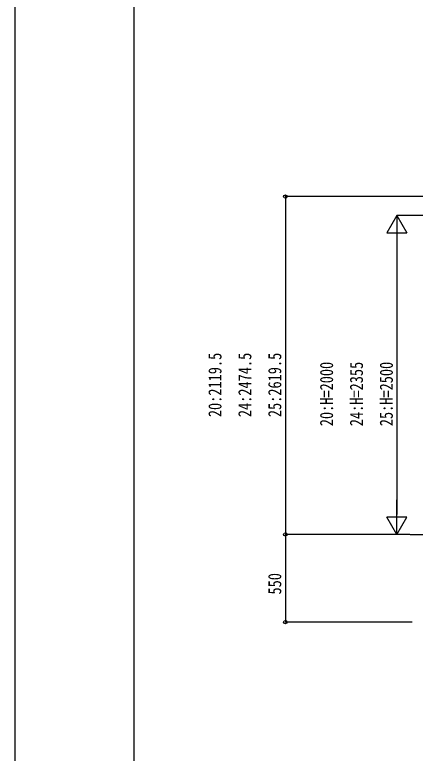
# Model space of a CAD drawing. Units: millimetres, scale not verified. Extents: x -10512 to 10512, y -7425 to 7425.
# Drawn here: x -10512 to -8000, y -4513 to 119 of the extents above; entities that cross this region are included whole.
import ezdxf
from ezdxf.enums import TextEntityAlignment as Align

# ---------------------------------------------------------------- set-up
doc = ezdxf.new("R2010")
doc.units = ezdxf.units.MM
doc.header["$LTSCALE"] = 30
for name, color, linetype in [('0-5_YKK_A1', 4, 'Continuous'), ('0-6_YKK_D', 6, 'Continuous'), ('0-7_YKK_ZWAK', 7, 'Continuous')]:
    doc.layers.add(name, color=color, linetype=linetype)
doc.styles.add('ＭＳ ゴシック', font='')
doc.styles.get('ＭＳ ゴシック').set_extended_font_data('MS Gothic')

msp = doc.modelspace()

# ---------------------------------------------------------------- linework, layer by layer
at = {"layer": '0-5_YKK_A1'}
msp.add_line((-8032.83, -3140.75), (-7581.69, -3140.75), dxfattribs=at)
at = {"layer": '0-6_YKK_D'}
for p, q in [((-7632.44, -1021.26), (-8815.88, -1021.26)), ((-8814.88, -1021.26), (-8814.88, -3140.75)), ((-8114.88, -1140.75), (-8177.38, -1249)), ((-7632.44, -1140.75), (-8115.88, -1140.75)), ((-8114.88, -1140.75), (-8052.38, -1249)), ((-8114.88, -1140.75), (-8114.88, -1357.25)), ((-8177.38, -1249), (-8052.38, -1249)), ((-8114.88, -1265.75), (-8114.88, -3015.75)), ((-8114.88, -3140.75), (-8114.88, -2924.24)), ((-8114.88, -3140.75), (-8177.38, -3032.49)), ((-8052.38, -3032.49), (-8177.38, -3032.49)), ((-8114.88, -3140.75), (-8052.38, -3032.49)), ((-8034.08, -3140.75), (-8815.88, -3140.75)), ((-8033.83, -3140.8), (-8815.88, -3140.8)), ((-8814.88, -3140.8), (-8814.88, -3690.8)), ((-8034.08, -3140.75), (-8115.88, -3140.75)), ((-8019.69, -3690.8), (-8815.88, -3690.8))]:
    msp.add_line(p, q, dxfattribs=at)
for centre in [(-8814.88, -1021.26), (-8814.88, -3140.75), (-8814.88, -3140.8), (-8814.88, -3690.8)]:
    msp.add_circle(centre, 10.62, dxfattribs=at)
at = {"layer": '0-7_YKK_ZWAK'}
msp.add_line((-9762.45, -6312.5), (-9762.45, 6937.5), dxfattribs=at)
msp.add_lwpolyline([(-10512.5, -7425), (10512.5, -7425), (10512.5, 7425), (-10512.5, 7425)], close=True, dxfattribs=at)

# ---------------------------------------------------------------- texts
at = {"layer": '0-6_YKK_D', "style": 'ＭＳ ゴシック', "width": 0.8}
for s, p in [('20:2119.5', (-9190.88, -2405)), ('24:2474.5', (-9003.38, -2405)), ('25:2619.5', (-8815.88, -2405)), ('20:H=2000', (-8490.88, -2461.75)), ('24:H=2355', (-8303.38, -2461.75)), ('25:H=2500', (-8115.88, -2461.75)), ('550', (-8815.88, -3517.8))]:
    msp.add_text(s, height=82.48, rotation=90, dxfattribs=at).set_placement(p, align=Align.BOTTOM_LEFT)

doc.saveas('drawing.dxf')
